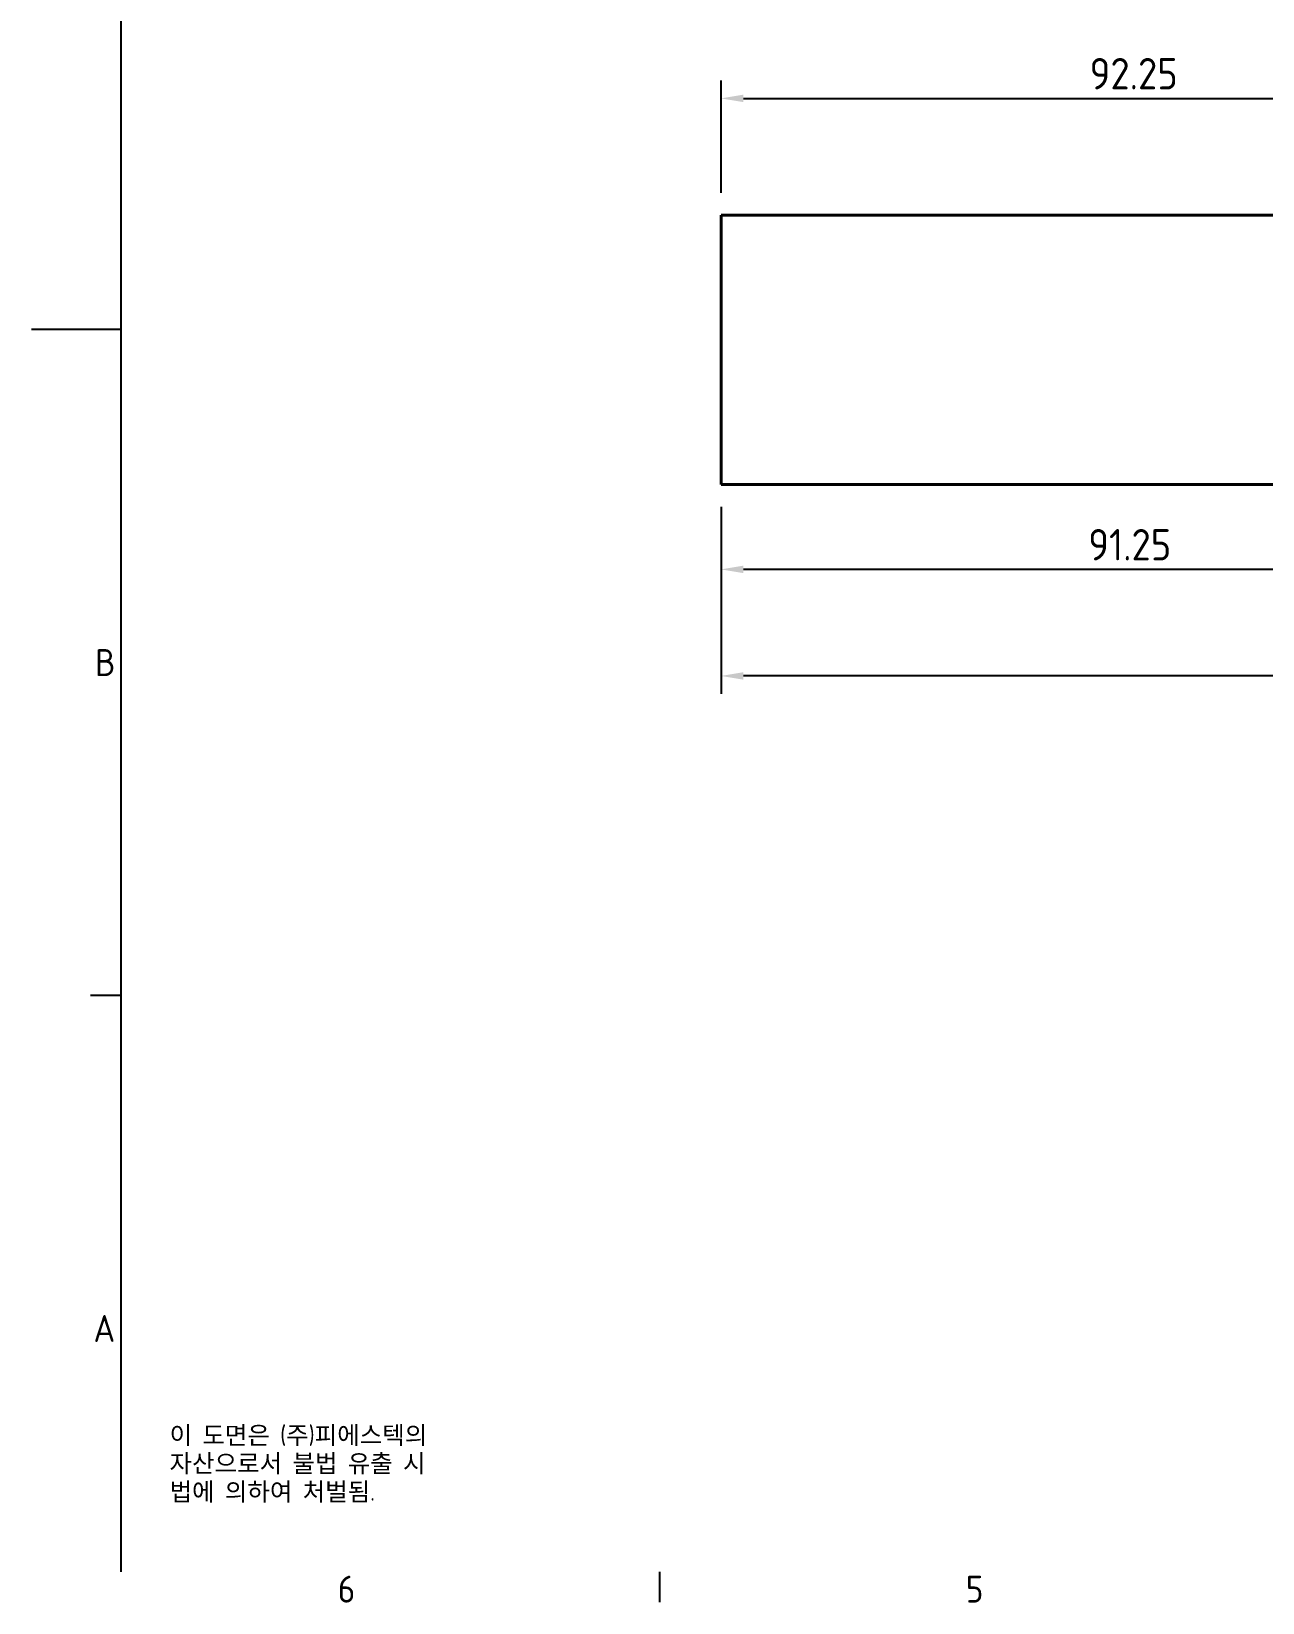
# Model space of a CAD drawing. Header units: millimetres. Extents: x 0 to 420, y 0 to 297.
# Drawn here: x 0 to 137.2, y 6.6 to 181.7 of the extents above; entities that cross this region are included whole.
import ezdxf

# ---------------------------------------------------------------- set-up
doc = ezdxf.new("R2010")
doc.units = ezdxf.units.MM
doc.layers.get('0').update_dxf_attribs({"color": 3, "lineweight": 25})
for name, color, linetype, lineweight in [('가시적인 것(ISO)', 3, 'Continuous', 40), ('경계(ISO)', 7, 'Continuous', 25), ('기호(ISO)', 5, 'Continuous', 25), ('치수(ISO)', 2, 'Continuous', 25)]:
    doc.layers.add(name, color=color, linetype=linetype, lineweight=lineweight)
doc.styles.add('문자 텍스트_PSTEK_POSCO', font='isocp.shx')
doc.styles.add('치수 텍스트_PSTEK_POSCO', font='isocp.shx')
doc.dimstyles.new('치수_PSTEK_POSCO', dxfattribs={"dimtxt": 3.5, "dimasz": 2.5, "dimexe": 2, "dimexo": 2.5, "dimgap": 1, "dimtad": 1, "dimrnd": 1e-08, "dimdsep": 46, "dimtxsty": '치수 텍스트_PSTEK_POSCO', "dimcen": 0.09, "dimdle": 10, "dimclrd": 7, "dimclre": 7, "dimclrt": 2, "dimadec": 1, "dimazin": 2, "dimtfac": 1, "dimtmove": 0, "dimatfit": 3, "dimfxl": 0, "dimtolj": 1, "dimlwd": -1, "dimlwe": -1, "dimarcsym": 0})

# ---------------------------------------------------------------- blocks, each defined once
blk = doc.blocks.new('경계 Default Border')
at = {"layer": '경계(ISO)'}
for p, q in [((10, 74.25000190734863), (6.599999666213989, 74.25000190734863)), ((70, 10), (70, 6.599999666213989))]:
    blk.add_line(p, q, dxfattribs=at)
at = {"layer": '경계(ISO)', "flags": 128}
for points in [[(10, 10), (10, 287.0000076293945)], [(0, 148.5000038146973), (10, 148.5000038146973)]]:
    blk.add_lwpolyline(points, dxfattribs=at)
at = {"layer": '경계(ISO)', "color": 2, "char_height": 3.00000011920929, "attachment_point": 7, "style": '문자 텍스트_PSTEK_POSCO'}
for s, insert in [('B', (7.078270083685684, 109.8463944559917)), ('A', (6.914400698149937, 35.61784856929444)), ('6', (34.14453946055966, 6.57139439638704)), ('5', (104.1445394605597, 6.57139439638704))]:
    blk.add_mtext(s, dxfattribs=dict(at, insert=insert))
blk = doc.blocks.new('*D23')
at = {"layer": 'Defpoints', "color": 0}
for p in [(76.85950524610166, 131.1938305874084), (266.8595052461017, 131.1938305874082), (76.85950524610166, 109.8526835125643)]:
    blk.add_point(p, dxfattribs=at)
at = {"layer": '치수(ISO)', "color": 7}
for p, q in [((76.85950524610166, 128.6938305874084), (76.85950524610166, 107.8526835125643)), ((266.8595052461017, 128.6938305874082), (266.8595052461017, 107.8526835125643)), ((264.3595052461017, 109.8526835125643), (79.35950524610166, 109.8526835125643))]:
    blk.add_line(p, q, dxfattribs=at)
for points in [[(79.35950524610166, 110.269350179231), (79.35950524610166, 109.4360168458976), (76.85950524610166, 109.8526835125643)], [(264.3595052461017, 110.269350179231), (264.3595052461017, 109.4360168458976), (266.8595052461017, 109.8526835125643)]]:
    blk.add_solid(points, dxfattribs=at)
at = {"layer": '치수(ISO)', "color": 2, "insert": (169.0520122149808, 112.6026835125643), "char_height": 3.5, "attachment_point": 4, "style": '치수 텍스트_PSTEK_POSCO'}
blk.add_mtext('\\A1;190', dxfattribs=at)
blk = doc.blocks.new('*D27')
at = {"layer": 'Defpoints', "color": 0}
for p in [(169.1095052461017, 174.2226588327534), (76.85950524610169, 161.1938305874085), (169.1095052461017, 161.1938305874085)]:
    blk.add_point(p, dxfattribs=at)
at = {"layer": '치수(ISO)', "color": 7}
for p, q in [((76.85950524610169, 163.6938305874085), (76.85950524610169, 176.2226588327534)), ((169.1095052461017, 163.6938305874085), (169.1095052461017, 176.2226588327534)), ((79.35950524610169, 174.2226588327534), (166.6095052461017, 174.2226588327534))]:
    blk.add_line(p, q, dxfattribs=at)
for points in [[(79.35950524610169, 174.63932549942), (79.35950524610169, 173.8059921660867), (76.85950524610169, 174.2226588327534)], [(166.6095052461017, 174.63932549942), (166.6095052461017, 173.8059921660867), (169.1095052461017, 174.2226588327534)]]:
    blk.add_solid(points, dxfattribs=at)
at = {"layer": '치수(ISO)', "color": 2, "insert": (117.9395304992711, 176.9738491992268), "char_height": 3.5, "attachment_point": 4, "style": '치수 텍스트_PSTEK_POSCO'}
blk.add_mtext('\\A1;92.25', dxfattribs=at)
blk = doc.blocks.new('*D33')
at = {"layer": 'Defpoints', "color": 0}
for p in [(168.1095052461017, 145.1938305874085), (76.85950524610169, 131.1938305874084), (76.85950524610169, 121.7249367933624)]:
    blk.add_point(p, dxfattribs=at)
at = {"layer": '치수(ISO)', "color": 7}
for p, q in [((168.1095052461017, 142.6938305874085), (168.1095052461017, 119.7249367933624)), ((76.85950524610169, 128.6938305874084), (76.85950524610169, 119.7249367933624)), ((165.6095052461017, 121.7249367933624), (79.35950524610169, 121.7249367933624))]:
    blk.add_line(p, q, dxfattribs=at)
for points in [[(79.35950524610169, 122.1416034600291), (79.35950524610169, 121.3082701266957), (76.85950524610169, 121.7249367933624)], [(165.6095052461017, 122.1416034600291), (165.6095052461017, 121.3082701266957), (168.1095052461017, 121.7249367933624)]]:
    blk.add_solid(points, dxfattribs=at)
at = {"layer": '치수(ISO)', "color": 2, "insert": (117.7895304992711, 124.4761271598358), "char_height": 3.5, "attachment_point": 4, "style": '치수 텍스트_PSTEK_POSCO'}
blk.add_mtext('\\A1;91.25', dxfattribs=at)

msp = doc.modelspace()

# ---------------------------------------------------------------- linework, layer by layer
at = {"layer": '가시적인 것(ISO)'}
for p, q in [((76.85950524610166, 131.1938305874084), (76.85950524610166, 161.1938305874085)), ((76.85950524610166, 161.1938305874085), (169.1095052461017, 161.1938305874085)), ((266.8595052461017, 131.1938305874082), (76.85950524610163, 131.1938305874084))]:
    msp.add_line(p, q, dxfattribs=at)

# ---------------------------------------------------------------- block references
msp.add_blockref('경계 Default Border', (0, 0))

# ---------------------------------------------------------------- texts
at = {"layer": '기호(ISO)', "color": 7, "insert": (15.39462540488438, 26.22827243992431), "char_height": 2.000000029802322, "width": 51.24013826054251, "attachment_point": 1, "line_spacing_factor": 0.9442214369773865, "style": '문자 텍스트_PSTEK_POSCO'}
msp.add_mtext('{이 도면은 (주)피에스텍의\\P자산으로서 불법 유출 시 \\P법에 의하여 처벌됨.}', dxfattribs=at)

# ---------------------------------------------------------------- dimensions: what is measured, and where the dimension line sits
at = {"layer": '치수(ISO)', "color": 7}
for base, p1, p2, picture, middle in [((169.1095052461017, 174.2226588327534), (76.85950524610169, 161.1938305874085), (169.1095052461017, 161.1938305874085), '*D27', (122.9845052461017, 174.2226588327534)), ((76.85950524610166, 109.8526835125643), (266.8595052461017, 131.1938305874082), (76.85950524610166, 131.1938305874084), '*D23', (171.8595052461017, 109.8526835125643))]:
    dim = msp.add_linear_dim(base=base, p1=p1, p2=p2, angle=180, dimstyle='치수_PSTEK_POSCO', override={"dimdec": 2, "dimtp": 0, "dimtm": -0, "dimtdec": 2, "dimtofl": 0, "dimatfit": 1}, dxfattribs=at)
    dim.commit()
    dim.dimension.update_dxf_attribs({"geometry": picture, "text_midpoint": middle, "dimtype": 160})
dim = msp.add_linear_dim(base=(76.85950524610169, 121.7249367933624), p1=(168.1095052461017, 145.1938305874085), p2=(76.85950524610169, 131.1938305874084), dimstyle='치수_PSTEK_POSCO', override={"dimdec": 2, "dimtp": 0, "dimtm": -0, "dimtdec": 2, "dimtofl": 0, "dimatfit": 1}, dxfattribs=at)
dim.commit()
dim.dimension.update_dxf_attribs({"geometry": '*D33', "text_midpoint": (122.4845052461017, 121.7249367933624), "dimtype": 160})

doc.saveas('drawing.dxf')
